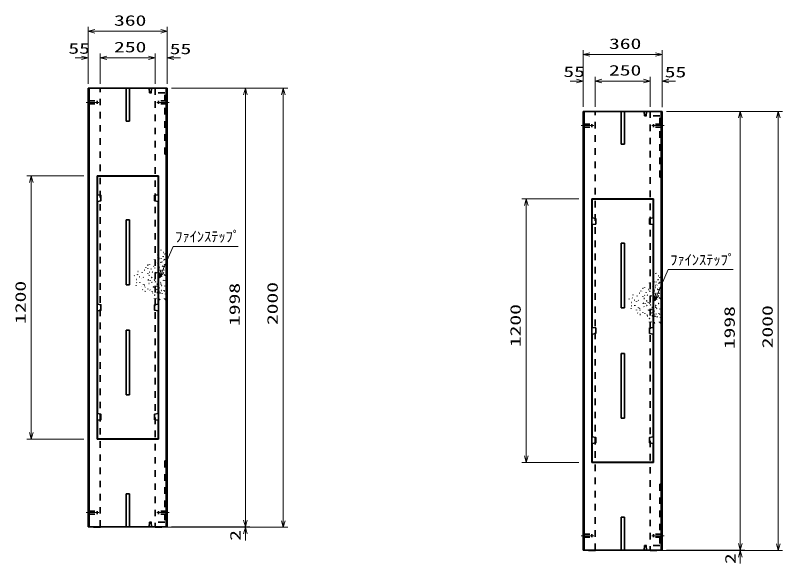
# Model space of a CAD drawing. Units: millimetres on the paper. Extents: x 0 to 841, y 0 to 594.
# Drawn here: x 373.6 to 548.4, y 274.5 to 399.4 of the extents above; entities that cross this region are included whole.
import ezdxf
from ezdxf.enums import TextEntityAlignment as Align

# ---------------------------------------------------------------- set-up
doc = ezdxf.new("R2010")
doc.units = ezdxf.units.MM
doc.linetypes.add('USER2', pattern=[18.5, 12, -1.5, 3.5, -1.5])
doc.linetypes.add('USER3', pattern=[3, 1.5, -1.5])
for name, color, linetype, lineweight in [('D-BMK（構造物基準線）', 2, 'USER2', 18), ('D-STR-DIM（寸法）', 7, 'Continuous', 13), ('D-STR-HTXT（旗上げ）', 7, 'Continuous', 13), ('D-STR（構造物）', 1, 'Continuous', 35)]:
    doc.layers.add(name, color=color, linetype=linetype, lineweight=lineweight)
doc.styles.add('ＭＳ ゴシック', font='')
doc.styles.get('ＭＳ ゴシック').set_extended_font_data('MS Gothic')

# ---------------------------------------------------------------- blocks, each defined once
blk = doc.blocks.new('_Open30')
at = {"color": 7, "linetype": 'Continuous', "lineweight": 13}
for p, q in [((-1, 0.2679), (0, 0)), ((0, 0), (-1, -0.2679)), ((0, 0), (-1, 0))]:
    blk.add_line(p, q, dxfattribs=at)

msp = doc.modelspace()

# ---------------------------------------------------------------- linework, layer by layer
at = {"layer": 'D-BMK（構造物基準線）'}
for p, q in [((389.752, 379.582), (392.601, 379.582)), ((408.676, 379.582), (405.827, 379.582)), ((502.493, 374.294), (505.343, 374.294)), ((521.418, 374.294), (518.568, 374.294)), ((389.752, 286.182), (392.601, 286.182)), ((408.676, 286.182), (405.827, 286.182)), ((502.493, 280.894), (505.343, 280.894)), ((521.418, 280.894), (518.568, 280.894))]:
    msp.add_line(p, q, dxfattribs=at)
at = {"layer": 'D-STR-DIM（寸法）'}
for p, q in [((390.214, 390.728), (390.214, 396.778)), ((408.214, 390.758), (408.214, 396.778)), ((391.714, 395.778), (406.714, 395.778)), ((502.955, 385.441), (502.955, 391.491)), ((520.955, 385.471), (520.955, 391.491)), ((390.214, 383.832), (390.214, 390.728)), ((392.964, 383.883), (392.964, 390.728)), ((392.964, 383.832), (392.964, 390.728)), ((405.464, 383.832), (405.464, 390.728)), ((405.464, 383.868), (405.464, 390.728)), ((408.214, 383.801), (408.214, 390.728)), ((504.455, 390.491), (519.455, 390.491)), ((388.714, 389.728), (387.214, 389.728)), ((394.464, 389.728), (395.964, 389.728)), ((394.464, 389.728), (403.964, 389.728)), ((403.964, 389.728), (402.464, 389.728)), ((409.714, 389.728), (411.214, 389.728)), ((502.955, 378.544), (502.955, 385.441)), ((505.705, 378.596), (505.705, 385.441)), ((505.705, 378.544), (505.705, 385.441)), ((518.205, 378.544), (518.205, 385.441)), ((518.205, 378.581), (518.205, 385.441)), ((520.955, 378.514), (520.955, 385.441)), ((409.214, 382.832), (427.002, 382.832)), ((425.565, 382.832), (435.642, 382.832)), ((501.455, 384.441), (499.955, 384.441)), ((507.205, 384.441), (508.705, 384.441)), ((507.205, 384.441), (516.705, 384.441)), ((516.705, 384.441), (515.205, 384.441)), ((522.455, 384.441), (523.955, 384.441)), ((426.002, 284.432), (426.002, 381.332)), ((434.642, 284.332), (434.642, 381.332)), ((521.955, 377.544), (539.744, 377.544)), ((538.307, 377.544), (548.384, 377.544)), ((538.744, 279.144), (538.744, 376.044)), ((547.384, 279.044), (547.384, 376.044)), ((389.214, 362.882), (376.25, 362.882)), ((377.25, 304.382), (377.25, 361.382)), ((501.955, 357.594), (488.991, 357.594)), ((489.991, 299.094), (489.991, 356.094)), ((389.214, 302.882), (376.25, 302.882)), ((501.955, 297.594), (488.991, 297.594)), ((426.002, 284.432), (426.002, 285.932)), ((407.964, 282.832), (427.002, 282.832)), ((409.214, 282.932), (427.002, 282.932)), ((409.214, 282.932), (427.002, 282.932)), ((424.565, 282.832), (435.642, 282.832)), ((426.002, 281.332), (426.002, 279.832)), ((538.744, 279.144), (538.744, 280.644)), ((520.705, 277.544), (539.744, 277.544)), ((521.955, 277.644), (539.744, 277.644)), ((521.955, 277.644), (539.744, 277.644)), ((537.307, 277.544), (548.384, 277.544)), ((538.744, 276.044), (538.744, 274.544))]:
    msp.add_line(p, q, dxfattribs=at)
at = {"layer": 'D-STR-HTXT（旗上げ）'}
for points in [[(424.386, 346.79), (409.557, 346.79), (407.057, 341.04)], [(537.128, 341.503), (522.298, 341.503), (519.799, 335.753)]]:
    msp.add_lwpolyline(points, dxfattribs=at)
at = {"layer": 'D-STR（構造物）'}
for p, q in [((390.214, 282.932), (390.214, 382.832)), ((408.214, 382.832), (390.214, 382.832)), ((390.464, 282.932), (390.464, 382.832)), ((398.839, 382.832), (398.839, 375.332)), ((399.589, 382.832), (399.589, 375.332)), ((407.964, 382.832), (407.964, 282.932)), ((408.214, 382.832), (408.214, 282.932)), ((502.955, 277.644), (502.955, 377.544)), ((520.955, 377.544), (502.955, 377.544)), ((503.205, 277.644), (503.205, 377.544)), ((511.58, 377.544), (511.58, 370.044)), ((512.33, 377.544), (512.33, 370.044)), ((520.705, 377.544), (520.705, 277.644)), ((520.955, 377.544), (520.955, 277.644)), ((399.589, 375.332), (398.839, 375.332)), ((512.33, 370.044), (511.58, 370.044)), ((392.214, 362.882), (392.214, 302.882)), ((392.214, 362.882), (406.214, 362.882)), ((392.289, 358.557), (392.289, 362.807)), ((392.289, 362.807), (406.139, 362.807)), ((406.139, 358.557), (406.139, 362.807)), ((406.214, 362.882), (406.214, 302.882)), ((392.289, 357.057), (392.289, 333.632)), ((406.139, 357.057), (406.139, 333.632)), ((504.955, 357.594), (504.955, 297.594)), ((504.955, 357.594), (518.955, 357.594)), ((505.03, 353.269), (505.03, 357.519)), ((505.03, 357.519), (518.88, 357.519)), ((518.88, 353.269), (518.88, 357.519)), ((518.955, 357.594), (518.955, 297.594)), ((398.839, 352.807), (398.839, 338.057)), ((398.839, 352.807), (399.589, 352.807)), ((399.589, 338.057), (399.589, 352.807)), ((505.03, 351.769), (505.03, 328.344)), ((518.88, 351.769), (518.88, 328.344)), ((511.58, 347.519), (511.58, 332.769)), ((511.58, 347.519), (512.33, 347.519)), ((512.33, 332.769), (512.33, 347.519)), ((405.982, 344.88), (406.035, 344.827)), ((406.035, 344.827), (406.088, 344.88)), ((406.096, 345.734), (406.168, 345.715)), ((406.721, 345.909), (406.779, 345.958)), ((406.779, 345.958), (406.827, 345.9)), ((407.281, 344.471), (407.208, 344.451)), ((407.261, 344.543), (407.281, 344.471)), ((407.297, 345.403), (407.372, 345.403)), ((407.644, 345.019), (407.697, 345.072)), ((407.697, 345.072), (407.75, 345.019)), ((404.198, 342.666), (404.161, 342.731)), ((405.328, 343.743), (405.321, 343.818)), ((405.616, 343.145), (405.545, 343.171)), ((406.075, 344.157), (406.01, 344.119)), ((406.028, 343.03), (406.06, 342.962)), ((406.245, 343.334), (406.184, 343.291)), ((406.245, 343.334), (406.288, 343.273)), ((406.462, 344.007), (406.388, 344.02)), ((406.679, 343.158), (406.74, 343.201)), ((406.788, 342.73), (406.713, 342.737)), ((406.74, 343.201), (406.783, 343.139)), ((406.801, 343.936), (406.826, 344.006)), ((407.009, 343.26), (407.077, 343.292)), ((407.398, 343.634), (407.411, 343.707)), ((407.411, 343.707), (407.485, 343.694)), ((407.525, 342.582), (407.562, 342.647)), ((407.562, 342.647), (407.627, 342.609)), ((407.592, 343.834), (407.654, 343.877)), ((407.654, 343.877), (407.697, 343.815)), ((401.557, 341.075), (401.482, 341.081)), ((402.522, 340.784), (402.529, 340.859)), ((403.001, 341.399), (403.075, 341.405)), ((403.31, 341.906), (403.329, 341.978)), ((403.782, 342.489), (403.729, 342.542)), ((403.758, 341.782), (403.823, 341.819)), ((403.782, 342.489), (403.835, 342.542)), ((404.266, 340.932), (404.191, 340.939)), ((404.574, 341.669), (404.548, 341.598)), ((404.825, 340.954), (404.757, 340.922)), ((404.825, 340.954), (404.793, 341.022)), ((405.164, 342.286), (405.106, 342.238)), ((405.349, 341.95), (405.41, 341.907)), ((405.41, 341.907), (405.367, 341.846)), ((405.513, 340.849), (405.464, 340.906)), ((405.765, 340.81), (405.7, 340.772)), ((405.727, 340.875), (405.765, 340.81)), ((405.991, 341.55), (406.066, 341.543)), ((406.356, 341.921), (406.431, 341.921)), ((406.375, 342.091), (406.362, 342.165)), ((406.6, 341.399), (406.527, 341.38)), ((406.762, 341.362), (406.824, 341.319)), ((406.824, 341.319), (406.78, 341.258)), ((407.131, 342.314), (407.083, 342.371)), ((407.242, 342.256), (407.181, 342.213)), ((407.285, 342.195), (407.242, 342.256)), ((407.443, 341.406), (407.517, 341.419)), ((407.534, 342.204), (407.46, 342.217)), ((407.517, 341.419), (407.53, 341.346)), ((407.521, 342.13), (407.534, 342.204)), ((400.717, 340.162), (400.698, 340.089)), ((401.169, 339.286), (401.244, 339.286)), ((401.4, 340.385), (401.343, 340.337)), ((401.448, 340.328), (401.4, 340.385)), ((401.993, 339.831), (401.918, 339.831)), ((402.372, 339.446), (402.319, 339.499)), ((402.74, 339.748), (402.772, 339.816)), ((403.776, 340.692), (403.808, 340.624)), ((403.878, 339.143), (403.878, 339.068)), ((403.953, 339.143), (403.878, 339.143)), ((404.051, 340.195), (404.108, 340.243)), ((404.108, 340.243), (404.157, 340.185)), ((404.346, 339.016), (404.326, 339.088)), ((404.626, 339.688), (404.701, 339.688)), ((404.701, 339.688), (404.701, 339.613)), ((405.027, 339.357), (404.974, 339.304)), ((405.306, 339.121), (405.249, 339.073)), ((405.306, 339.121), (405.354, 339.064)), ((406.205, 340.202), (406.168, 340.137)), ((406.369, 340.583), (406.442, 340.603)), ((406.442, 340.603), (406.422, 340.675)), ((406.628, 339.846), (406.615, 339.772)), ((406.883, 340.036), (406.821, 339.993)), ((406.883, 340.036), (406.926, 339.974)), ((407.323, 339.049), (407.385, 339.092)), ((407.385, 339.092), (407.428, 339.03)), ((407.573, 340.351), (407.499, 340.338)), ((407.586, 340.278), (407.573, 340.351)), ((407.815, 340.181), (407.754, 340.224)), ((407.772, 340.119), (407.815, 340.181)), ((518.723, 339.592), (518.776, 339.539)), ((518.776, 339.539), (518.829, 339.592)), ((518.837, 340.447), (518.91, 340.428)), ((519.463, 340.622), (519.52, 340.67)), ((519.52, 340.67), (519.569, 340.613)), ((520.022, 339.184), (519.95, 339.164)), ((520.003, 339.256), (520.022, 339.184)), ((520.038, 340.116), (520.113, 340.116)), ((520.386, 339.731), (520.439, 339.784)), ((520.439, 339.784), (520.492, 339.731)), ((398.839, 338.057), (399.589, 338.057)), ((401.134, 337.93), (401.115, 337.858)), ((401.273, 338.568), (401.216, 338.52)), ((401.938, 338.58), (402.003, 338.617)), ((402.003, 338.617), (401.965, 338.682)), ((402.379, 337.62), (402.353, 337.55)), ((402.833, 338.085), (402.814, 338.157)), ((403.017, 337.997), (402.952, 337.959)), ((403.017, 337.997), (403.054, 337.932)), ((403.141, 337.528), (403.194, 337.581)), ((404.014, 338.373), (404.085, 338.347)), ((404.729, 338.624), (404.661, 338.592)), ((404.76, 338.556), (404.729, 338.624)), ((405.059, 337.606), (404.991, 337.575)), ((405.091, 337.538), (405.059, 337.606)), ((405.337, 337.504), (405.311, 337.434)), ((405.491, 338.786), (405.553, 338.743)), ((405.553, 338.743), (405.51, 338.681)), ((405.832, 337.707), (405.759, 337.687)), ((405.886, 338.156), (405.811, 338.156)), ((405.812, 337.779), (405.832, 337.707)), ((406.208, 338.378), (406.134, 338.385)), ((406.196, 338.793), (406.253, 338.841)), ((406.253, 338.841), (406.205, 338.899)), ((406.357, 337.332), (406.432, 337.332)), ((406.742, 338.234), (406.67, 338.215)), ((406.762, 338.608), (406.69, 338.627)), ((406.762, 338.162), (406.742, 338.234)), ((406.743, 338.535), (406.762, 338.608)), ((406.928, 337.877), (406.986, 337.925)), ((406.986, 337.925), (406.938, 337.982)), ((407.676, 339.039), (407.663, 338.965)), ((407.682, 337.842), (407.675, 337.768)), ((516.94, 337.379), (516.902, 337.444)), ((518.069, 338.456), (518.063, 338.531)), ((518.357, 337.858), (518.287, 337.884)), ((518.816, 338.87), (518.752, 338.832)), ((518.77, 337.742), (518.802, 337.674)), ((518.987, 338.047), (518.925, 338.004)), ((518.987, 338.047), (519.03, 337.985)), ((519.203, 338.72), (519.13, 338.733)), ((519.42, 337.87), (519.482, 337.913)), ((519.529, 337.443), (519.454, 337.45)), ((519.482, 337.913), (519.525, 337.852)), ((519.542, 338.649), (519.568, 338.719)), ((519.751, 337.973), (519.819, 338.005)), ((520.139, 338.346), (520.152, 338.42)), ((520.152, 338.42), (520.226, 338.407)), ((520.266, 337.295), (520.304, 337.36)), ((520.304, 337.36), (520.369, 337.322)), ((520.334, 338.546), (520.395, 338.589)), ((520.395, 338.589), (520.438, 338.528)), ((402.598, 336.974), (402.63, 336.906)), ((403.121, 336.549), (403.178, 336.598)), ((403.178, 336.598), (403.227, 336.54)), ((403.757, 337.036), (403.777, 337.108)), ((404.277, 336.874), (404.284, 336.799)), ((404.803, 336.502), (404.803, 336.427)), ((404.919, 336.209), (404.866, 336.156)), ((405.348, 335.678), (405.273, 335.678)), ((405.348, 335.753), (405.348, 335.678)), ((405.679, 336.954), (405.607, 336.974)), ((405.66, 336.882), (405.679, 336.954)), ((405.903, 336.271), (405.845, 336.223)), ((405.903, 336.271), (405.854, 336.329)), ((405.992, 336.196), (405.992, 336.271)), ((406.1, 337.006), (406.047, 337.059)), ((406.047, 336.953), (406.1, 337.006)), ((406.416, 336.553), (406.348, 336.585)), ((406.524, 336.195), (406.598, 336.189)), ((406.598, 336.189), (406.592, 336.114)), ((406.869, 336.724), (406.796, 336.743)), ((406.869, 336.724), (406.849, 336.651)), ((407.092, 336.041), (407.035, 335.993)), ((407.044, 336.098), (407.092, 336.041)), ((407.453, 336.722), (407.459, 336.796)), ((407.649, 336.569), (407.601, 336.626)), ((407.781, 335.884), (407.788, 335.958)), ((514.299, 335.788), (514.224, 335.794)), ((515.264, 335.497), (515.27, 335.572)), ((515.742, 336.112), (515.817, 336.118)), ((516.051, 336.619), (516.071, 336.691)), ((516.524, 337.202), (516.471, 337.255)), ((516.499, 336.494), (516.564, 336.532)), ((516.524, 337.202), (516.577, 337.255)), ((517.007, 335.645), (516.932, 335.652)), ((517.316, 336.381), (517.29, 336.311)), ((517.567, 335.667), (517.499, 335.635)), ((517.567, 335.667), (517.535, 335.735)), ((517.905, 336.999), (517.848, 336.951)), ((518.09, 336.663), (518.152, 336.62)), ((518.152, 336.62), (518.109, 336.559)), ((518.254, 335.561), (518.206, 335.619)), ((518.469, 335.587), (518.506, 335.522)), ((518.733, 336.262), (518.807, 336.256)), ((519.097, 336.634), (519.172, 336.634)), ((519.116, 336.804), (519.103, 336.878)), ((519.341, 336.112), (519.269, 336.092)), ((519.504, 336.075), (519.565, 336.032)), ((519.565, 336.032), (519.522, 335.97)), ((519.873, 337.027), (519.825, 337.084)), ((519.984, 336.969), (519.922, 336.926)), ((520.027, 336.908), (519.984, 336.969)), ((520.185, 336.119), (520.259, 336.132)), ((520.275, 336.917), (520.202, 336.93)), ((520.259, 336.132), (520.272, 336.058)), ((520.262, 336.843), (520.275, 336.917)), ((405.333, 334.899), (405.301, 334.831)), ((405.698, 334.916), (405.645, 334.969)), ((405.645, 334.863), (405.698, 334.916)), ((406.153, 335.175), (406.206, 335.122)), ((406.454, 334.701), (406.522, 334.669)), ((406.522, 334.669), (406.491, 334.601)), ((407.559, 334.838), (407.566, 334.912)), ((407.698, 334.637), (407.755, 334.685)), ((407.755, 334.685), (407.707, 334.742)), ((513.459, 334.875), (513.439, 334.802)), ((513.911, 333.998), (513.986, 333.998)), ((514.142, 335.098), (514.084, 335.05)), ((514.19, 335.041), (514.142, 335.098)), ((514.735, 334.544), (514.66, 334.544)), ((515.113, 334.159), (515.06, 334.212)), ((515.482, 334.46), (515.514, 334.528)), ((516.518, 335.405), (516.549, 335.337)), ((516.619, 333.856), (516.619, 333.781)), ((516.694, 333.856), (516.619, 333.856)), ((516.793, 334.907), (516.85, 334.956)), ((516.85, 334.956), (516.898, 334.898)), ((517.368, 334.401), (517.443, 334.401)), ((517.443, 334.401), (517.443, 334.326)), ((517.769, 334.07), (517.716, 334.017)), ((518.048, 333.834), (517.99, 333.786)), ((518.048, 333.834), (518.096, 333.777)), ((518.506, 335.522), (518.442, 335.485)), ((518.947, 334.915), (518.91, 334.85)), ((519.111, 335.296), (519.183, 335.315)), ((519.183, 335.315), (519.164, 335.388)), ((519.37, 334.559), (519.357, 334.485)), ((519.624, 334.749), (519.563, 334.706)), ((519.624, 334.749), (519.667, 334.687)), ((520.315, 335.064), (520.241, 335.051)), ((520.328, 334.99), (520.315, 335.064)), ((520.557, 334.894), (520.495, 334.937)), ((520.514, 334.832), (520.557, 334.894)), ((392.289, 332.132), (392.289, 308.707)), ((406.139, 332.132), (406.139, 308.707)), ((511.58, 332.769), (512.33, 332.769)), ((513.876, 332.643), (513.856, 332.57)), ((514.015, 333.281), (513.958, 333.233)), ((514.68, 333.293), (514.745, 333.33)), ((514.745, 333.33), (514.707, 333.395)), ((515.12, 332.333), (515.095, 332.262)), ((515.574, 332.797), (515.555, 332.87)), ((515.759, 332.71), (515.694, 332.672)), ((515.759, 332.71), (515.796, 332.645)), ((515.883, 332.241), (515.936, 332.294)), ((516.756, 333.086), (516.826, 333.06)), ((517.087, 333.729), (517.068, 333.801)), ((517.47, 333.336), (517.402, 333.305)), ((517.502, 333.268), (517.47, 333.336)), ((517.801, 332.319), (517.733, 332.288)), ((517.832, 332.251), (517.801, 332.319)), ((518.079, 332.217), (518.053, 332.147)), ((518.233, 333.499), (518.294, 333.456)), ((518.294, 333.456), (518.251, 333.394)), ((518.573, 332.42), (518.501, 332.4)), ((518.628, 332.868), (518.553, 332.868)), ((518.554, 332.492), (518.573, 332.42)), ((518.95, 333.091), (518.875, 333.098)), ((518.937, 333.506), (518.995, 333.554)), ((518.995, 333.554), (518.947, 333.611)), ((519.484, 332.947), (519.411, 332.928)), ((519.504, 333.321), (519.432, 333.34)), ((519.503, 332.875), (519.484, 332.947)), ((519.485, 333.248), (519.504, 333.321)), ((519.67, 332.59), (519.727, 332.638)), ((519.727, 332.638), (519.679, 332.695)), ((520.065, 333.761), (520.126, 333.804)), ((520.126, 333.804), (520.169, 333.743)), ((520.418, 333.752), (520.405, 333.678)), ((520.423, 332.555), (520.417, 332.481)), ((515.34, 331.686), (515.371, 331.619)), ((515.863, 331.262), (515.92, 331.31)), ((515.92, 331.31), (515.968, 331.253)), ((516.499, 331.749), (516.518, 331.821)), ((517.019, 331.587), (517.025, 331.512)), ((517.544, 331.215), (517.544, 331.14)), ((517.66, 330.922), (517.607, 330.869)), ((518.09, 330.391), (518.015, 330.391)), ((518.09, 330.466), (518.09, 330.391)), ((518.421, 331.667), (518.348, 331.687)), ((518.401, 331.595), (518.421, 331.667)), ((518.644, 330.984), (518.587, 330.936)), ((518.644, 330.984), (518.596, 331.042)), ((518.734, 330.909), (518.734, 330.984)), ((518.841, 331.719), (518.788, 331.772)), ((518.788, 331.666), (518.841, 331.719)), ((519.158, 331.266), (519.09, 331.297)), ((519.098, 332.045), (519.173, 332.045)), ((519.265, 330.908), (519.34, 330.902)), ((519.34, 330.902), (519.333, 330.827)), ((519.61, 331.437), (519.538, 331.456)), ((519.61, 331.437), (519.591, 331.364)), ((519.834, 330.754), (519.776, 330.706)), ((519.785, 330.811), (519.834, 330.754)), ((520.194, 331.435), (520.201, 331.509)), ((520.391, 331.282), (520.342, 331.339)), ((520.523, 330.597), (520.53, 330.671)), ((518.074, 329.612), (518.043, 329.544)), ((518.439, 329.629), (518.386, 329.682)), ((518.386, 329.576), (518.439, 329.629)), ((518.895, 329.888), (518.948, 329.835)), ((519.196, 329.413), (519.264, 329.382)), ((519.264, 329.382), (519.232, 329.314)), ((520.301, 329.55), (520.307, 329.625)), ((520.439, 329.349), (520.497, 329.398)), ((520.497, 329.398), (520.449, 329.455)), ((398.839, 327.707), (399.589, 327.707)), ((398.839, 327.707), (398.839, 312.957)), ((399.589, 312.957), (399.589, 327.707)), ((505.03, 326.844), (505.03, 303.419)), ((518.88, 326.844), (518.88, 303.419)), ((511.58, 322.419), (512.33, 322.419)), ((511.58, 322.419), (511.58, 307.669)), ((512.33, 307.669), (512.33, 322.419)), ((398.839, 312.957), (399.589, 312.957)), ((511.58, 307.669), (512.33, 307.669)), ((392.289, 307.207), (392.289, 302.957)), ((406.139, 307.207), (406.139, 302.957)), ((392.214, 302.882), (406.214, 302.882)), ((392.289, 302.957), (406.139, 302.957)), ((505.03, 301.919), (505.03, 297.669)), ((518.88, 301.919), (518.88, 297.669)), ((504.955, 297.594), (518.955, 297.594)), ((505.03, 297.669), (518.88, 297.669)), ((398.839, 282.932), (398.839, 290.432)), ((399.589, 290.432), (398.839, 290.432)), ((399.589, 282.932), (399.589, 290.432)), ((511.58, 277.644), (511.58, 285.144)), ((512.33, 285.144), (511.58, 285.144)), ((512.33, 277.644), (512.33, 285.144)), ((408.214, 282.932), (390.214, 282.932)), ((391.464, 282.832), (391.364, 282.932)), ((392.964, 282.832), (391.464, 282.832)), ((392.964, 282.832), (393.064, 282.932)), ((405.464, 282.832), (405.364, 282.932)), ((405.464, 282.832), (406.964, 282.832)), ((406.964, 282.832), (407.064, 282.932)), ((520.955, 277.644), (502.955, 277.644)), ((504.206, 277.544), (504.105, 277.644)), ((505.705, 277.544), (504.206, 277.544)), ((505.705, 277.544), (505.805, 277.644)), ((518.205, 277.544), (518.105, 277.644)), ((518.205, 277.544), (519.705, 277.544)), ((519.705, 277.544), (519.805, 277.644))]:
    msp.add_line(p, q, dxfattribs=at)
at = {"layer": 'D-STR（構造物）', "linetype": 'USER3'}
for p, q in [((392.964, 282.932), (392.964, 382.832)), ((404.566, 381.782), (404.639, 382.832)), ((405.464, 382.832), (405.464, 282.932)), ((407.639, 367.832), (407.639, 381.782)), ((390.214, 379.932), (392.214, 379.932)), ((392.214, 379.232), (392.214, 379.932)), ((408.214, 379.932), (406.214, 379.932)), ((406.214, 379.232), (406.214, 379.932)), ((390.214, 379.232), (392.214, 379.232)), ((408.214, 379.232), (406.214, 379.232)), ((505.705, 277.644), (505.705, 377.544)), ((517.307, 376.494), (517.381, 377.544)), ((518.205, 377.544), (518.205, 277.644)), ((520.38, 362.544), (520.38, 376.494)), ((502.955, 374.644), (504.956, 374.644)), ((504.956, 373.944), (504.956, 374.644)), ((520.955, 374.644), (518.955, 374.644)), ((518.955, 373.944), (518.955, 374.644)), ((502.955, 373.944), (504.956, 373.944)), ((520.955, 373.944), (518.955, 373.944)), ((407.639, 367.832), (408.214, 367.832)), ((520.38, 362.544), (520.955, 362.544)), ((407.639, 297.932), (407.639, 283.982)), ((407.639, 297.932), (408.214, 297.932)), ((520.38, 292.644), (520.38, 278.694)), ((520.38, 292.644), (520.955, 292.644)), ((390.214, 286.532), (392.214, 286.532)), ((390.214, 285.832), (392.214, 285.832)), ((392.214, 286.532), (392.214, 285.832)), ((406.214, 286.532), (406.214, 285.832)), ((408.214, 286.532), (406.214, 286.532)), ((408.214, 285.832), (406.214, 285.832)), ((404.566, 283.982), (404.639, 282.932)), ((502.955, 281.244), (504.956, 281.244)), ((502.955, 280.544), (504.956, 280.544)), ((504.956, 281.244), (504.956, 280.544)), ((518.955, 281.244), (518.955, 280.544)), ((520.955, 281.244), (518.955, 281.244)), ((520.955, 280.544), (518.955, 280.544)), ((517.307, 278.694), (517.381, 277.644))]:
    msp.add_line(p, q, dxfattribs=at)
for points in [[(407.639, 381.782), (404.2, 381.782), (404.119, 382.832)], [(520.38, 376.494), (516.941, 376.494), (516.861, 377.544)], [(407.639, 283.982), (404.2, 283.982), (404.119, 282.932)], [(520.38, 278.694), (516.941, 278.694), (516.861, 277.644)]]:
    msp.add_lwpolyline(points, dxfattribs=at)
at = {"layer": 'D-STR（構造物）'}
for points in [[(392.289, 358.557), (393.089, 358.432), (393.089, 357.182), (392.289, 357.057)], [(406.139, 358.557), (405.339, 358.432), (405.339, 357.182), (406.139, 357.057)], [(505.03, 353.269), (505.83, 353.144), (505.83, 351.894), (505.03, 351.769)], [(518.88, 353.269), (518.08, 353.144), (518.08, 351.894), (518.88, 351.769)], [(392.289, 332.132), (393.089, 332.257), (393.089, 333.507), (392.289, 333.632)], [(406.139, 332.132), (405.339, 332.257), (405.339, 333.507), (406.139, 333.632)], [(505.03, 326.844), (505.83, 326.969), (505.83, 328.219), (505.03, 328.344)], [(518.88, 326.844), (518.08, 326.969), (518.08, 328.219), (518.88, 328.344)], [(392.289, 307.207), (393.089, 307.332), (393.089, 308.582), (392.289, 308.707)], [(406.139, 307.207), (405.339, 307.332), (405.339, 308.582), (406.139, 308.707)], [(505.03, 301.919), (505.83, 302.044), (505.83, 303.294), (505.03, 303.419)], [(518.88, 301.919), (518.08, 302.044), (518.08, 303.294), (518.88, 303.419)]]:
    msp.add_lwpolyline(points, dxfattribs=at)

# ---------------------------------------------------------------- block references
at = {"layer": 'D-STR-DIM（寸法）', "xscale": 1.5, "yscale": 1.5}
for p, rotation in [((390.214, 395.778), 180), ((392.964, 389.728), 180), ((392.964, 389.728), 180), ((408.214, 389.728), 180), ((502.955, 390.491), 180), ((505.705, 384.441), 180), ((505.705, 384.441), 180), ((520.955, 384.441), 180), ((426.002, 382.832), 90), ((434.642, 382.832), 90), ((538.744, 377.544), 90), ((547.384, 377.544), 90), ((377.25, 362.882), 90), ((489.991, 357.594), 90), ((377.25, 302.882), 270), ((489.991, 297.594), 270), ((426.002, 282.932), 270), ((426.002, 282.932), 270), ((434.642, 282.832), 270), ((426.002, 282.832), 90), ((538.744, 277.644), 270), ((538.744, 277.644), 270), ((547.384, 277.544), 270), ((538.744, 277.544), 90)]:
    msp.add_blockref('_Open30', p, dxfattribs=dict(at, rotation=rotation))
for p in [(408.214, 395.778), (390.214, 389.728), (405.464, 389.728), (405.464, 389.728), (520.955, 390.491), (502.955, 384.441), (518.205, 384.441), (518.205, 384.441)]:
    msp.add_blockref('_Open30', p, dxfattribs=at)
at = {"layer": 'D-STR-HTXT（旗上げ）', "xscale": 1.5, "yscale": 1.5, "rotation": 246.50838}
for p in [(406.459, 339.664), (519.201, 334.377)]:
    msp.add_blockref('_Open30', p, dxfattribs=at)

# ---------------------------------------------------------------- texts
at = {"layer": 'D-STR-DIM（寸法）', "style": 'ＭＳ ゴシック', "width": 1.5}
for s, p in [('360', (396.089, 396.316)), ('250', (396.089, 390.266)), ('360', (508.83, 391.029)), ('55', (385.695, 389.947)), ('55', (408.779, 389.852)), ('250', (508.83, 384.978)), ('55', (498.436, 384.659)), ('55', (521.52, 384.565))]:
    msp.add_text(s, height=2.405, dxfattribs=at).set_placement(p, align=Align.BOTTOM_LEFT)
for s, p in [('1200', (376.713, 329.132)), ('1998', (425.465, 328.673)), ('2000', (434.105, 328.873)), ('1200', (489.454, 323.844)), ('1998', (538.206, 323.386)), ('2000', (546.846, 323.586)), ('2', (425.64, 279.743)), ('2', (538.382, 274.456))]:
    msp.add_text(s, height=2.405, rotation=90, dxfattribs=at).set_placement(p, align=Align.BOTTOM_LEFT)
at = {"layer": 'D-STR-HTXT（旗上げ）', "style": 'ＭＳ ゴシック'}
for p in [(410.036, 347.116), (522.778, 341.829)]:
    msp.add_text('ﾌｧｲﾝｽﾃｯﾌﾟ', height=2.405, dxfattribs=at).set_placement(p, align=Align.BOTTOM_LEFT)

doc.saveas('drawing.dxf')
